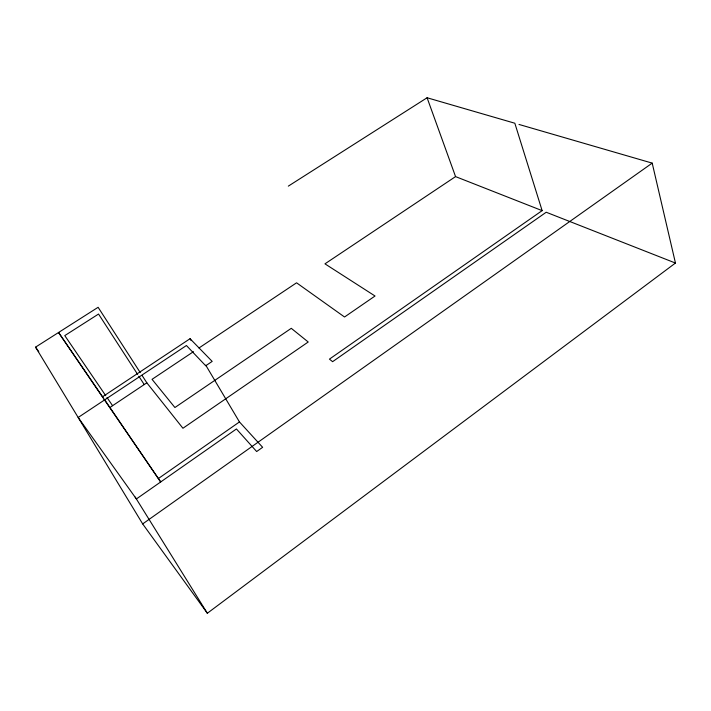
<?xml version="1.0" encoding="UTF-8"?>
<svg xmlns="http://www.w3.org/2000/svg" width="711" height="711" viewBox="0 0 711 711"><rect width="100%" height="100%" fill="white"/><g stroke="black" fill="none" stroke-linecap="round" stroke-linejoin="round"><path stroke-width="1.07" d="M140.227 372.564L98.118 307.294L35.55 347.146L142.68 523.918L207.345 613.246L675.45 263.043L652.2 163.121L518.994 124.443M142.68 523.918L652.2 163.121M158.366 478.556L239.456 421.943L262.635 447.308L256.662 451.547L236.434 428.964L136.379 498.962L78.174 417.481L186.433 345.519L205.71 365.765L212.18 361.401L190.05 338.712L102.402 396.862M288.319 186.14L427.089 97.754L514.835 123.234L542.129 210.634L329.442 359.126L332.606 361.677L546.208 212.242L675.45 263.043M104.286 399.244L109.921 407.474L146.839 382.82L182.931 428.253L308.219 342L291.27 328.322L174.915 407.527L152.047 379.336L193.472 351.669M198.991 347.981L296.567 282.809L344.542 316.999L375.035 296.007L324.954 263.843L455.555 176.604L542.129 210.634M35.55 347.146L38.741 351.643M103.033 397.413L58.56 332.49L104.517 399.973M104.268 399.591L160.686 481.96L109.921 407.474M105.752 395.68L64.781 335.61L98.545 314.04L137.614 374.35M106.997 397.502L112.587 405.697M138.814 376.208L144.226 384.562M142.031 375.355L146.839 382.82M135.206 497.078L207.345 613.246M190.05 338.712L191.17 340.605M205.772 365.196L239.456 421.943M427.089 97.754L455.555 176.604"/></g></svg>
